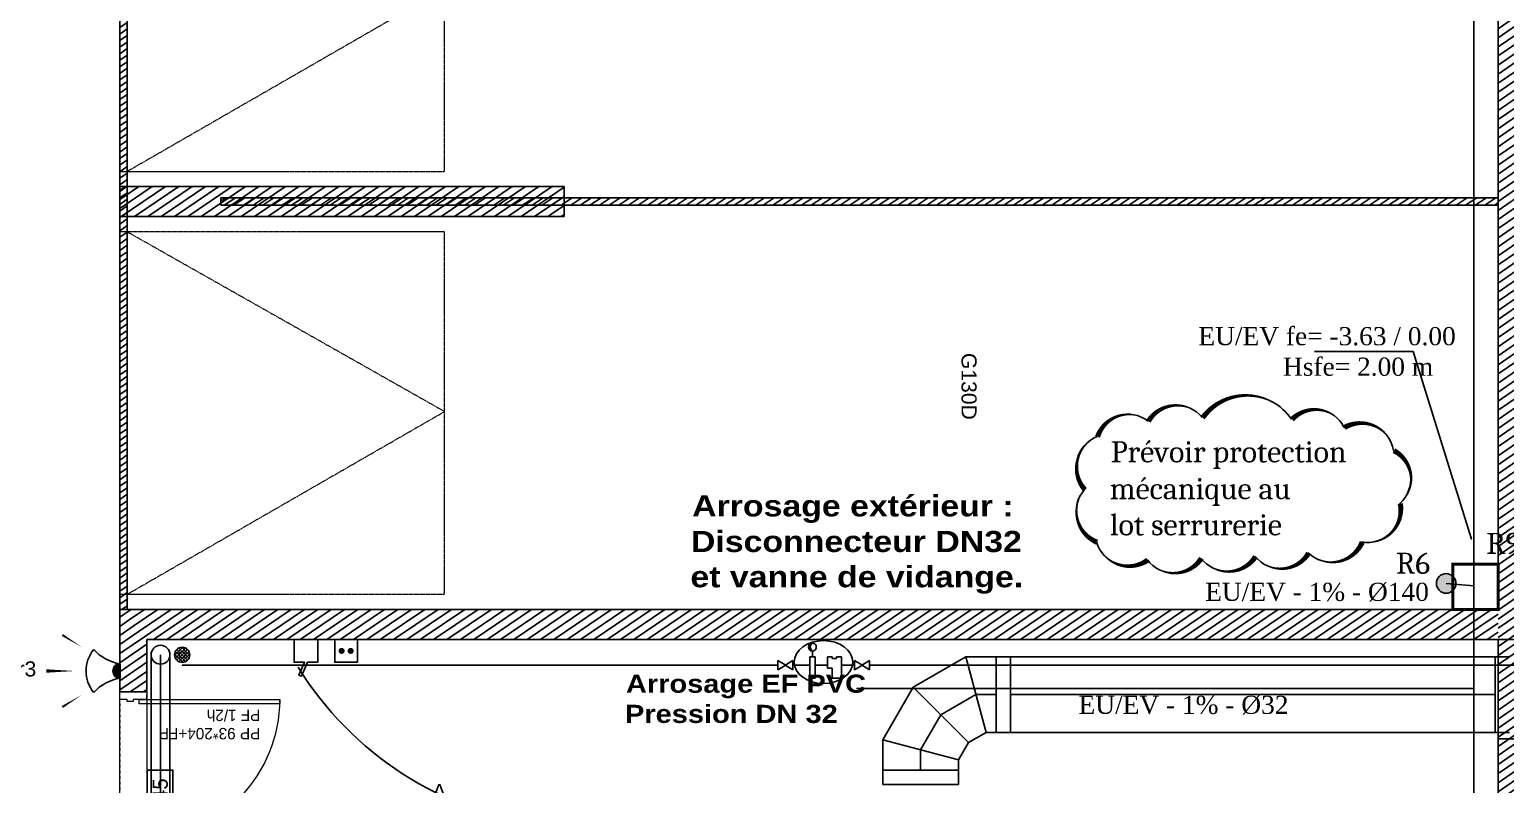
# Model space of a CAD drawing. Header units: millimetres. Extents: x 522027 to 600964, y -380282 to -298602.
# Drawn here: x 555495 to 565261, y -336058 to -331059 of the extents above; entities that cross this region are included whole.
import ezdxf

# ---------------------------------------------------------------- set-up
doc = ezdxf.new("R2010")
doc.units = ezdxf.units.MM
doc.linetypes.add('Style de ligne -1', pattern=[0.41664, 0.20828, -0.20836])
doc.linetypes.add('Style de ligne -5', pattern=[0.20828, 0.069425, -0.138855])
for name, color, linetype in [('3-BAT C-Niveau -2', 7, 'Continuous'), ('prlm-EAU-EF', 161, 'Continuous'), ('prlm-EAU-EUEV', 25, 'Continuous'), ('prlm-MOD', 64, 'Continuous')]:
    doc.layers.add(name, color=color, linetype=linetype)
for name, color, linetype, lineweight in [('prlm-ELEC-CFO', 1, 'Continuous', 25), ('prlm-ELEC-SSI', 6, 'Continuous', 25), ('prlm-VMC', 82, 'Continuous', 25)]:
    doc.layers.add(name, color=color, linetype=linetype, lineweight=lineweight)
doc.styles.add('Arial', font='arial.ttf')
doc.styles.add('Futura Book', font='')
doc.styles.add('prlm-eau-ef', font='ariblk.ttf', dxfattribs={"height": 18})
doc.styles.add('prlm-eau-euev', font='pala.ttf', dxfattribs={"height": 18})
doc.styles.add('prlm-elec-cfo', font='comic.ttf', dxfattribs={"height": 12})
doc.styles.add('prlm-mod', font='cambriaz.ttf', dxfattribs={"height": 18})
doc.styles.get('Futura Book').set_extended_font_data('Futura Book')
pattern_1 = [(34.276399, (505019.333, 142779.704), (18.9067772, -30.5091477), [])]
pattern_2 = [(34.276399, (505201.977, 142745.115), (-23.42441, 44.173488), [])]

# ---------------------------------------------------------------- blocks, each defined once
blk = doc.blocks.new('Porte 140 PF1_2h')
at = {"color": 7, "linetype": 'Continuous', "lineweight": 5}
blk.add_line((4.99, 9), (1.77, 9), dxfattribs=at)
at = {"color": 7, "linetype": 'Style de ligne -5', "lineweight": 9}
for p, q in [((3.08, 9), (148.74, 9)), ((6.15, -9), (148.74, -9))]:
    blk.add_line(p, q, dxfattribs=at)
at = {"color": 7, "linetype": 'Continuous', "lineweight": 13}
for p, q in [((145.55, 9), (150.55, 9)), ((5, -9), (0, -9))]:
    blk.add_line(p, q, dxfattribs=at)
at = {"color": 7, "linetype": 'Continuous', "lineweight": 5, "flags": 128}
for points in [[(4.99, 3.99), (4.99, 96.99), (7.99, 96.99), (7.99, 3.99)], [(142.55, 3.99), (142.55, 51.55), (145.55, 51.55), (145.55, 3.99)]]:
    blk.add_lwpolyline(points, close=True, dxfattribs=at)
at = {"color": 255, "linetype": 'Continuous', "lineweight": 5, "flags": 128}
blk.add_lwpolyline([(0, 9), (150.55, 9), (150.55, -9), (0, -9)], close=True, dxfattribs=at)
at = {"color": 7, "linetype": 'Continuous', "lineweight": 5, "flags": 128}
for points in [[(0, 9), (4.99, 9), (4.99, -0.05), (6.47, -0.05), (6.47, -3.96), (5, -3.96), (5, -9), (0, -9), (0, 9)], [(148.75, 9), (145.55, 9), (145.55, -0.05), (144.07, -0.05), (144.07, -3.96), (145.54, -3.96), (145.54, -9), (150.55, -9), (150.55, 9)]]:
    blk.add_lwpolyline(points, dxfattribs=at)
at = {"color": 7, "linetype": 'Continuous', "lineweight": 5}
for centre, radius, start, end in [((4.99, 3.99), 93, 3.08275, 90), ((144.87, 4.55), 47, 89.99806, 181.12215)]:
    blk.add_arc(centre, radius, start, end, dxfattribs=at)
at = {"color": 7, "insert": (31.44, 84.02), "char_height": 7.5516, "attachment_point": 1, "rotation": 270, "line_spacing_factor": 0.962448, "style": 'Futura Book'}
blk.add_mtext('PP 93*204+FP\\PPF 1/2h', dxfattribs=at)
at = {"color": 7, "insert": (140.65, 48.5), "char_height": 5.034, "width": 33.7558, "attachment_point": 1, "rotation": 270, "line_spacing_factor": 0.962448, "style": 'Futura Book'}
blk.add_mtext('PP47*204\\P', dxfattribs=at)
blk = doc.blocks.new('PORTE DE GARAGE')
at = {"color": 7, "linetype": 'Style de ligne -1', "lineweight": 5}
for p in [(0, 5), (240, 5)]:
    blk.add_line(p, (121, 215), dxfattribs=at)
at = {"color": 7, "linetype": 'Style de ligne -1', "lineweight": 5, "flags": 128}
blk.add_lwpolyline([(0, 215), (240, 215), (240, 5), (0, 5)], close=True, dxfattribs=at)
at = {"color": 7, "linetype": 'Continuous', "lineweight": 13, "flags": 128}
blk.add_lwpolyline([(0, 5), (240, 5), (240, 0), (0, 0)], close=True, dxfattribs=at)
blk = doc.blocks.new('xi.sa-sail')
at = {"layer": 'prlm-ELEC-CFO', "color": 0, "linetype": 'ByBlock', "lineweight": -2, "flags": 128}
blk.add_lwpolyline([(-1.07, 15), (2.96, 24.33), (4.64, 23.6), (0.91, 15), (7.82, 15), (7.82, 0), (-7.82, 0), (-7.82, 15)], close=True, dxfattribs=at)
blk = doc.blocks.new('xi.sir')
at = {"layer": 'prlm-ELEC-SSI'}
blk.add_hatch(color=0, dxfattribs=at).paths.add_polyline_path([(-4.81, 0, -1), (4.82, 0)])
at = {"layer": 'prlm-ELEC-SSI', "color": 0, "flags": 128}
for points in [[(0, 30, 0, 2.25, 0), (0, 48.75, 0, 0, 0)], [(-15.87, 25.45, 0, 1.5, 0), (-23.81, 38.18, 0, 0, 0)], [(15.88, 25.45, 0, 1.5, 0), (23.82, 38.18, 0, 0, 0)]]:
    blk.add_lwpolyline(points, format="xyseb", dxfattribs=at)
blk.add_lwpolyline([(-4.81, 0), (4.82, 0)], dxfattribs=at)
at = {"layer": 'prlm-ELEC-SSI', "color": 0}
for centre, radius, start, end in [((0, 0), 22.5, 50.61869, 129.38131), ((-33.01, -4.08), 28.5, 8.2221, 48.87538), ((33.02, -4.08), 28.5, 131.12462, 171.7779), ((0, 0), 4.81, 0, 180)]:
    blk.add_arc(centre, radius, start, end, dxfattribs=at)
blk = doc.blocks.new('xi.bs45')
at = {"layer": 'prlm-ELEC-SSI', "color": 0, "linetype": 'ByBlock', "lineweight": -2}
blk.add_lwpolyline([(-23.46, 17), (23.46, 17), (23.46, 0), (-23.46, 0)], close=True, dxfattribs=at)
at = {"layer": 'prlm-ELEC-SSI', "color": 0, "linetype": 'ByBlock', "lineweight": -2, "insert": (-0.24, 8.39), "char_height": 10, "width": 43.7694, "attachment_point": 5, "style": 'prlm-elec-cfo', "bg_fill": 3, "box_fill_scale": 1, "bg_fill_color": 256, "bg_fill_transparency": 0}
blk.add_mtext('BS 45', dxfattribs=at)
blk = doc.blocks.new('xi.pc-sail')
at = {"layer": 'prlm-ELEC-CFO', "color": 0, "linetype": 'ByBlock', "lineweight": -2, "flags": 128}
blk.add_lwpolyline([(-7.5, 15), (7.5, 15), (7.5, 0), (-7.5, 0)], close=True, dxfattribs=at)
at = {"layer": 'prlm-ELEC-CFO', "color": 0, "linetype": 'ByBlock', "lineweight": 5, "const_width": 2}
for points in [[(-4, 7.5, 1), (-2, 7.5, 1)], [(2, 7.5, 1), (4, 7.5, 1)]]:
    blk.add_lwpolyline(points, format="xyb", close=True, dxfattribs=at)

msp = doc.modelspace()

# ---------------------------------------------------------------- hatches: boundary and pattern name
at = {"layer": '3-BAT C-Niveau -2'}
h = msp.add_hatch(dxfattribs=at)
h.set_pattern_fill('50_BETON', color=256, scale=10, angle=-10.7236, style=0, pattern_type=2)
h.set_pattern_definition(pattern_1)
h.paths.add_polyline_path([(556091.3, -334898.1), (556141.3, -334898.1), (556141.3, -326648.1), (556091.3, -326698.1)])
h = msp.add_hatch(dxfattribs=at)
h.set_pattern_fill('MURS MACONNERIE-2', color=256, scale=10, angle=-10.7236, style=0, pattern_type=2)
h.set_pattern_definition([(34.276399, (505201.977, 142710.897), (-23.42441, 44.173488), [])])
h.paths.add_polyline_path([(565211.5, -369569.5), (565391.5, -369769.5), (565391.5, -326721.9), (565211.5, -326721.9)])
h = msp.add_hatch(dxfattribs=at)
h.set_pattern_fill('MURS MACONNERIE-2', color=256, scale=10, angle=-10.7236, style=0, pattern_type=2)
h.set_pattern_definition(pattern_2)
h.paths.add_polyline_path([(556091.3, -332098.1), (556091.3, -332298.1), (559032.8, -332298.1), (559032.8, -332098.1)])
h = msp.add_hatch(dxfattribs=at)
h.set_pattern_fill('50_BETON', color=256, scale=10, angle=-10.7236, style=0, pattern_type=2)
h.set_pattern_definition(pattern_1)
h.paths.add_polyline_path([(565211.3, -332223.1), (565211.3, -332173.1), (556761.3, -332173.1), (556761.3, -332223.1)])
h = msp.add_hatch(dxfattribs=at)
h.set_pattern_fill('MURS MACONNERIE-2', color=256, scale=10, angle=-10.7236, style=0, pattern_type=2)
h.set_pattern_definition(pattern_2)
h.paths.add_polyline_path([(556271.3, -335098.1), (556091.3, -334898.1), (556091.3, -335444.3), (556271.3, -335444.3)])
h = msp.add_hatch(dxfattribs=at)
h.set_pattern_fill('MURS MACONNERIE-2', color=256, scale=10, angle=-10.7236, style=0, pattern_type=2)
h.set_pattern_definition(pattern_2)
h.paths.add_polyline_path([(565211.5, -335098.1), (565211.5, -334898.1), (556091.3, -334898.1), (556271.3, -335098.1)])
at = {"layer": 'prlm-EAU-EUEV'}
msp.add_hatch(color=256, dxfattribs=at).paths.add_polyline_path([(564933.1, -334726.1, 1), (564803.1, -334726.1, 1)])

# ---------------------------------------------------------------- linework, layer by layer
at = {"layer": '3-BAT C-Niveau -2'}
for p, q in [((556141.3, -334898.1), (556141.3, -326648.1)), ((556141.3, -334898.1), (556141.3, -326648.1)), ((556091.3, -334898.1), (556091.3, -326698.1)), ((556091.3, -334898.1), (556091.3, -326698.1)), ((565211.5, -334898.1), (565211.5, -326687.6)), ((565211.5, -334868.1), (565211.5, -326687.6)), ((556091.3, -332098.1), (559032.8, -332098.1)), ((556091.3, -332098.1), (559032.8, -332098.1)), ((556091.3, -332298.1), (556091.3, -332098.1)), ((559032.8, -332298.1), (559032.8, -332098.1)), ((565211.3, -332173.1), (556761.3, -332173.1)), ((556761.3, -332173.1), (556761.3, -332223.1)), ((565211.3, -332173.1), (556761.3, -332173.1)), ((565211.3, -332223.1), (556761.3, -332223.1)), ((565211.3, -332223.1), (556761.3, -332223.1)), ((565211.3, -332173.1), (565211.3, -332223.1)), ((556091.3, -332298.1), (559032.8, -332298.1)), ((556091.3, -332298.1), (559032.8, -332298.1)), ((556091.3, -334898.1), (556091.3, -335444.3)), ((556091.3, -334898.1), (556091.3, -335444.3)), ((556091.3, -334898.1), (565211.5, -334898.1)), ((556091.3, -334898.1), (565211.5, -334898.1)), ((565211.5, -334878.1), (565211.5, -334898.1)), ((556271.3, -335098.1), (556271.3, -335444.3)), ((556271.3, -335098.1), (556271.3, -335444.3)), ((556271.3, -335098.1), (565211.5, -335098.1)), ((556271.3, -335098.1), (565211.5, -335098.1)), ((565211.5, -367839.2), (565211.5, -335098.1)), ((565211.5, -337778.1), (565211.5, -335098.1)), ((556091.3, -335444.3), (556271.3, -335444.3))]:
    msp.add_line(p, q, dxfattribs=at)
at = {"layer": '3-BAT C-Niveau -2', "flags": 128}
msp.add_lwpolyline([(565391.5, -335098.1), (565391.5, -335755.6), (565211.5, -335755.6), (565211.5, -335098.1)], close=True, dxfattribs=at)
at = {"layer": 'prlm-EAU-EF'}
for p, q in [((556454.6, -335203.6), (556509.3, -335149)), ((556459.6, -335221.1), (556526.7, -335154)), ((556460, -335175.8), (556481.5, -335154.3)), ((556469, -335163.4), (556539.8, -335234.1)), ((556469, -335234.1), (556539.8, -335163.4)), ((556482.1, -335154), (556549.2, -335221.1)), ((556499.5, -335149), (556554.2, -335203.6)), ((556527.3, -335154.3), (556548.8, -335175.8)), ((556454.6, -335193.9), (556509.3, -335248.5)), ((556459.6, -335176.5), (556526.7, -335243.5)), ((556460, -335221.7), (556481.5, -335243.2)), ((556482.1, -335243.5), (556549.2, -335176.5)), ((556499.5, -335248.5), (556554.2, -335193.9)), ((556527.3, -335243.2), (556548.8, -335221.7)), ((560446.2, -335297.4), (560446.2, -335237.4)), ((560446.2, -335237.4), (560494.5, -335266)), ((560498, -335266), (560546.2, -335237.4)), ((560546.2, -335237.4), (560546.2, -335297.4)), ((560657, -335211.7), (560692, -335211.7)), ((560657, -335354.4), (560657, -335211.7)), ((560674.5, -335211.7), (560674.5, -335173.8)), ((560692, -335211.7), (560692, -335354.4)), ((560773.7, -335211.7), (560773.7, -335287.4)), ((560773.7, -335211.7), (560805.1, -335211.7)), ((560805.1, -335222.6), (560805.1, -335211.7)), ((560833.5, -335222.6), (560805.1, -335222.6)), ((560833.5, -335211.7), (560833.5, -335222.6)), ((560833.5, -335211.7), (560867, -335211.7)), ((560867, -335354.4), (560867, -335211.7)), ((560953.5, -335297.4), (560953.5, -335237.4)), ((560953.5, -335237.4), (561001.7, -335266)), ((561005.3, -335266), (561053.5, -335237.4)), ((561053.5, -335237.4), (561053.5, -335297.4)), ((560494.5, -335268.7), (560446.2, -335297.4)), ((560494.5, -335266), (560498, -335266)), ((560498, -335268.7), (560494.5, -335268.7)), ((560546.2, -335297.4), (560498, -335268.7)), ((560657, -335267.4), (560546.2, -335267.4)), ((560692, -335354.4), (560657, -335354.4)), ((560773.7, -335267.4), (560692, -335267.4)), ((560773.7, -335287.4), (560805.8, -335287.4)), ((560805.8, -335287.4), (560805.8, -335354.4)), ((560805.8, -335354.4), (560867, -335354.4)), ((560953.5, -335267.4), (560867, -335267.4)), ((561001.7, -335268.7), (560953.5, -335297.4)), ((561001.7, -335266), (561005.3, -335266)), ((561005.3, -335268.7), (561001.7, -335268.7)), ((561053.5, -335297.4), (561005.3, -335268.7))]:
    msp.add_line(p, q, dxfattribs=at)
at = {"layer": 'prlm-EAU-EF', "ltscale": 100}
for p, q in [((556504.4, -335267.4), (556504.4, -335267.4)), ((556504.4, -335267.4), (556504.4, -335267.4)), ((556504.4, -335267.4), (556504.4, -335267.4)), ((556504.4, -335267.4), (560446.2, -335267.4)), ((560446.2, -335267.4), (560446.2, -335267.4)), ((560446.2, -335267.4), (560446.2, -335267.4)), ((561053.5, -335267.4), (566615.8, -335267.4))]:
    msp.add_line(p, q, dxfattribs=at)
at = {"layer": 'prlm-EAU-EF'}
for radius in [50, 20]:
    msp.add_circle((556504.4, -335198.8), radius, dxfattribs=at)
at = {"layer": 'prlm-EAU-EF', "extrusion": (0, 0, -1)}
for centre, major_axis, ratio, start_param, end_param in [((560748.6, -335246.8), (194.3, 0), 0.72911, 4.712389, 10.995574), ((560674.5, -335147.6), (-18.5, 18.5), 1, 5.497787, 11.780972), ((560692.4, -335147.6), (-22.5, 22.5), 1, 4.526262, 6.469312)]:
    msp.add_ellipse(centre, major_axis=major_axis, ratio=ratio, start_param=start_param, end_param=end_param, dxfattribs=at)
at = {"layer": 'prlm-EAU-EUEV', "ltscale": 50}
for p, q in [((565051.3, -326776.7), (565051.3, -334742.9)), ((564868.1, -334726.1), (565051.3, -334742.9)), ((565051.3, -337968.6), (565051.3, -334742.9)), ((560965.6, -335422), (565051.3, -335422))]:
    msp.add_line(p, q, dxfattribs=at)
at = {"layer": 'prlm-EAU-EUEV'}
for p, q in [((564649.2, -333190.3), (563997, -333190.3)), ((565036.3, -334434), (564649.2, -333190.3))]:
    msp.add_line(p, q, dxfattribs=at)
msp.add_circle((564868.1, -334726.1), 65, dxfattribs=at)
msp.add_solid([(565037.9, -334433.5), (565039.3, -334443.5), (565034.8, -334434.5)], dxfattribs=at)
at = {"layer": 'prlm-MOD'}
for p, q in [((562894.9, -333651.2), (562894.9, -333651.2)), ((563844.8, -333639.7), (563844.8, -333639.7)), ((564192, -333693.1), (564192, -333693.1)), ((562559.2, -333754.1), (562559.2, -333754.1)), ((564520, -333845.6), (564520, -333845.6)), ((562475.2, -334104.9), (562475.2, -334104.9)), ((564562, -334196.5), (564562, -334196.5)), ((562555.4, -334451.9), (562555.4, -334451.9)), ((564310.2, -334451.9), (564310.2, -334451.9)), ((562891.1, -334570.1), (562891.1, -334570.1)), ((563245.9, -334558.7), (563245.9, -334558.7)), ((563604.5, -334547.3), (563604.5, -334547.3)), ((563955.4, -334524.4), (563955.4, -334524.4)), ((564909.9, -334596.7), (565209.9, -334596.7)), ((564909.9, -334896.7), (564909.9, -334596.7)), ((565209.9, -334596.7), (565209.9, -334896.7)), ((565209.9, -334896.7), (564909.9, -334896.7))]:
    msp.add_line(p, q, dxfattribs=at)
msp.add_lwpolyline([(563256.3, -333629.7, 0, 35, 0.520567), (562897.7, -333652.6, 0, 35, 0.520567), (562897.7, -333652.6, 0, 35, 0.520567), (562561.9, -333755.6, 0, 35, 0.520567), (562561.9, -333755.6, 0, 35, 0.520567), (562478, -334106.4, 0, 35, 0.520567), (562478, -334106.4, 0, 35, 0.520567), (562558.1, -334453.4, 0, 35, 0.520567), (562558.1, -334453.4, 0, 35, 0.520567), (562893.8, -334571.6, 0, 35, 0.520567), (562893.8, -334571.6, 0, 35, 0.520567), (563248.6, -334560.1, 0, 35, 0.520567), (563248.6, -334560.1, 0, 35, 0.520567), (563607.2, -334548.7, 0, 35, 0.520567), (563607.2, -334548.7, 0, 35, 0.520567), (563958.2, -334525.8, 0, 35, 0.520567), (563958.2, -334525.8, 0, 35, 0.520567), (564313, -334453.4, 0, 35, 0.520567), (564313, -334453.4, 0, 35, 0.520567), (564564.8, -334197.9, 0, 35, 0.520567), (564564.8, -334197.9, 0, 35, 0.520567), (564522.8, -333847.1, 0, 35, 0.520567), (564522.8, -333847.1, 0, 35, 0.520567), (564194.7, -333694.5, 0, 35, 0.520567), (564194.7, -333694.5, 0, 35, 0.520567), (563847.6, -333641.2, 0, 35, 0.520567), (563847.6, -333641.2, 0, 35, 0.520567)], format="xyseb", close=True, dxfattribs=at)
at = {"layer": 'prlm-MOD', "const_width": 20}
msp.add_lwpolyline([(564912.7, -334598.1), (565212.7, -334598.1), (565212.7, -334898.1), (564912.7, -334898.1)], close=True, dxfattribs=at)
at = {"layer": 'prlm-MOD'}
for centre, radius, start, end in [((563545.1, -333841), 361, 33.8917, 143.8917), ((563082.2, -333765.3), 219.3, 38.65053, 148.65053), ((563999.7, -333788), 214.4, 26.25783, 136.25783), ((562763.1, -333820.2), 214.3, 52.04951, 162.04951), ((564302.6, -333884.2), 220.8, 10.06626, 120.06626), ((562640, -333958.9), 220.2, 111.54537, 221.54537), ((564418.2, -334035.7), 215.7, 311.82135, 61.82135), ((562636.8, -334250.4), 217.4, 138.00044, 248.00044), ((564346.7, -334236), 218.9, 260.41749, 10.41749), ((562764.6, -334393.5), 217.2, 195.60236, 305.60236), ((564107.5, -334363.9), 221, 226.54148, 336.54148), ((563064.5, -334440.2), 216.7, 216.84675, 326.84675), ((563421.2, -334427.4), 219, 216.82712, 326.82712), ((563771.9, -334412.9), 214.7, 218.72967, 328.72967)]:
    msp.add_arc(centre, radius, start, end, dxfattribs=at)
at = {"layer": 'prlm-VMC'}
for p, q in [((561690, -335212.3), (561342, -335413.3)), ((561824, -335712.3), (561690, -335212.3)), ((561891, -335212.3), (561690, -335212.3)), ((561891, -335212.3), (561986.2, -335212.3)), ((561891, -335712.3), (561891, -335212.3)), ((561986.2, -335712.3), (561986.2, -335212.3)), ((565192.2, -335212.3), (561986.2, -335212.3)), ((565287.4, -335212.3), (565192.2, -335212.3)), ((565192.2, -335212.3), (565192.2, -335712.3)), ((561342, -335413.3), (561141, -335761.4)), ((561708, -335779.3), (561342, -335413.3)), ((561757, -335462.3), (561525, -335596.3)), ((561891, -335462.3), (561757, -335462.3)), ((565192.2, -335462.3), (561986.2, -335462.3)), ((561525, -335596.3), (561391, -335828.4)), ((561824, -335712.3), (561708, -335779.3)), ((561891, -335712.3), (561824, -335712.3)), ((561891, -335712.3), (561986.2, -335712.3)), ((565192.2, -335712.3), (561986.2, -335712.3)), ((565287.4, -335712.3), (565192.2, -335712.3)), ((561641, -335895.3), (561141, -335761.4)), ((561141, -335761.4), (561141, -335962.3)), ((561391, -335828.4), (561391, -335962.3)), ((561708, -335779.3), (561641, -335895.3)), ((561641, -335895.3), (561641, -335962.3)), ((561141, -335962.3), (561141, -336057.6)), ((561641, -335962.3), (561141, -335962.3)), ((561641, -335962.3), (561641, -336057.6)), ((561641, -336057.6), (561141, -336057.6))]:
    msp.add_line(p, q, dxfattribs=at)
msp.add_circle((556361.7, -335198.4), 62.5, dxfattribs=at)

# ---------------------------------------------------------------- block references
at = {"layer": '3-BAT C-Niveau -2', "yscale": 10, "zscale": 10}
for name, p, xscale, rotation in [('PORTE DE GARAGE', (556091.3, -331998.1), -10, 269.999993332495), ('PORTE DE GARAGE', (556091.3, -334798.1), -10, 269.999993332495), ('Porte 140 PF1_2h', (556181.3, -335444.3), 10, 269.9999933324958)]:
    msp.add_blockref(name, p, dxfattribs=dict(at, xscale=xscale, rotation=rotation))
at = {"layer": 'prlm-ELEC-CFO', "xscale": 10, "yscale": 10, "zscale": 10}
for name, p, rotation in [('xi.sa-sail', (557323.8, -335098.1), 180.0000000002375), ('xi.pc-sail', (557589.7, -335098.1), 179.9999999999999)]:
    msp.add_blockref(name, p, dxfattribs=dict(at, rotation=rotation))
at = {"layer": 'prlm-ELEC-SSI', "color": 6, "xscale": 10, "yscale": 10, "zscale": 10, "rotation": 90.00000000000006}
msp.add_blockref('xi.sir', (556093.9, -335306.2), dxfattribs=at)

# ---------------------------------------------------------------- texts
at = {"layer": '3-BAT C-Niveau -2', "insert": (561710.6, -333421.7), "char_height": 100, "attachment_point": 5, "rotation": 269.99999, "line_spacing_factor": 1.060906, "style": 'Arial'}
msp.add_mtext('G130D', dxfattribs=at)
at = {"layer": 'prlm-EAU-EF', "style": 'prlm-eau-ef'}
for s, p in [('Arrosage extérieur :', (559879.1, -334282.8)), ('Disconnecteur DN32', (559871.3, -334518.5)), ('et vanne de vidange.', (559867.6, -334751.9))]:
    msp.add_text(s, height=140, dxfattribs=at).set_placement(p)
for s, p in [('Arrosage EF PVC', (559441.2, -335450.1)), ('Pression DN 32', (559434.8, -335650.1))]:
    msp.add_text(s, height=120, rotation=360, dxfattribs=at).set_placement(p)
at = {"layer": 'prlm-EAU-EUEV', "style": 'prlm-eau-euev'}
for s, p in [('EU/EV fe= -3.63 / 0.00', (563228.7, -333149.3)), ('Hsfe= 2.00 m', (563788.8, -333351.3))]:
    msp.add_text(s, height=120, rotation=360, dxfattribs=at).set_placement(p)
at = {"layer": 'prlm-EAU-EUEV'}
for s, height, style, p in [('R9', 140, 'prlm-mod', (565132.8, -334531.4)), ('R6', 140, 'prlm-mod', (564535, -334662.6)), ('EU/EV - 1%%% - Ø140', 120, 'prlm-eau-euev', (563273.7, -334842.1)), ('EU/EV - 1%%% - Ø32', 120, 'prlm-eau-euev', (562435.7, -335590.1))]:
    msp.add_text(s, height=height, dxfattribs=dict(at, style=style)).set_placement(p)
at = {"layer": 'prlm-ELEC-CFO', "insert": (558206, -336053.6), "char_height": 100, "attachment_point": 2, "line_spacing_factor": 0.8, "style": 'Arial', "bg_fill": 3, "box_fill_scale": 0.95, "bg_fill_color": 256, "bg_fill_transparency": 0}
msp.add_mtext('A', dxfattribs=at)
at = {"layer": 'prlm-ELEC-SSI', "insert": (555426.9, -335242.3), "char_height": 100, "attachment_point": 2, "line_spacing_factor": 0.8, "style": 'Arial', "bg_fill": 3, "box_fill_scale": 0.95, "bg_fill_color": 256, "bg_fill_transparency": 0}
msp.add_mtext('{sir3}', dxfattribs=at)
at = {"layer": 'prlm-MOD', "style": 'prlm-mod'}
for s, p in [('Prévoir protection', (562648.4, -333924.8)), ('mécanique au', (562642.6, -334168.6)), ('lot serrurerie', (562643.8, -334408.1))]:
    msp.add_text(s, height=140, dxfattribs=at).set_placement(p)

# ---------------------------------------------------------------- next in the draw order: linework, layer by layer
at = {"layer": 'prlm-ELEC-CFO'}
msp.add_arc((559200.1, -334082.4), 2270.6, 211.87686, 262.05256, dxfattribs=at)

# ---------------------------------------------------------------- next in the draw order: block references
at = {"layer": 'prlm-ELEC-SSI', "xscale": 10, "yscale": 10, "zscale": 10, "rotation": 89.99999999999997}
msp.add_blockref('xi.bs45', (556444, -336197.1), dxfattribs=at)

# ---------------------------------------------------------------- next in the draw order: linework, layer by layer
at = {"layer": 'prlm-VMC'}
for p, q in [((556299.2, -337080.4), (556299.2, -335198.4)), ((556361.7, -337080.4), (556361.7, -335198.4)), ((556424.2, -337080.4), (556424.2, -335198.4))]:
    msp.add_line(p, q, dxfattribs=at)

doc.saveas('drawing.dxf')
